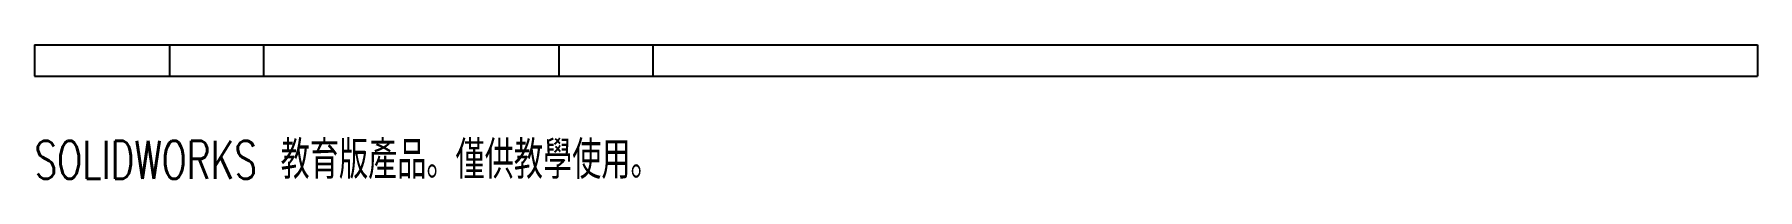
# Paper-space layout '_後視' of a CAD drawing. Header units: millimetres. Extents: x -110 to 110, y -13 to 4.
import ezdxf

# ---------------------------------------------------------------- set-up
doc = ezdxf.new("R2010")
doc.units = ezdxf.units.MM
doc.styles.add('SLDTEXTSTYLE0', font='TXT', dxfattribs={"width": 0.7, "bigfont": 'bigfont'})

psp = doc.layouts.new('_後視')

# ---------------------------------------------------------------- linework, layer by layer
at = {"color": 7, "linetype": 'Continuous', "lineweight": 25}
for p, q in [((-110, 4), (-110, 0)), ((-110, 4), (110, 4)), ((-92.72, 0), (-92.72, 4)), ((-80.72, 0), (-80.72, 4)), ((-43, 0), (-43, 4)), ((-31, 0), (-31, 4)), ((110, 4), (110, 0)), ((-110, 0), (110, 0))]:
    psp.add_line(p, q, dxfattribs=at)

# ---------------------------------------------------------------- texts
at = {"color": 7, "linetype": 'Continuous', "insert": (-110, -8.27), "char_height": 4.8336, "attachment_point": 1, "style": 'SLDTEXTSTYLE0'}
psp.add_mtext('SOLIDWORKS 教育版產品。僅供教學使用。', dxfattribs=at)

doc.saveas('drawing.dxf')
